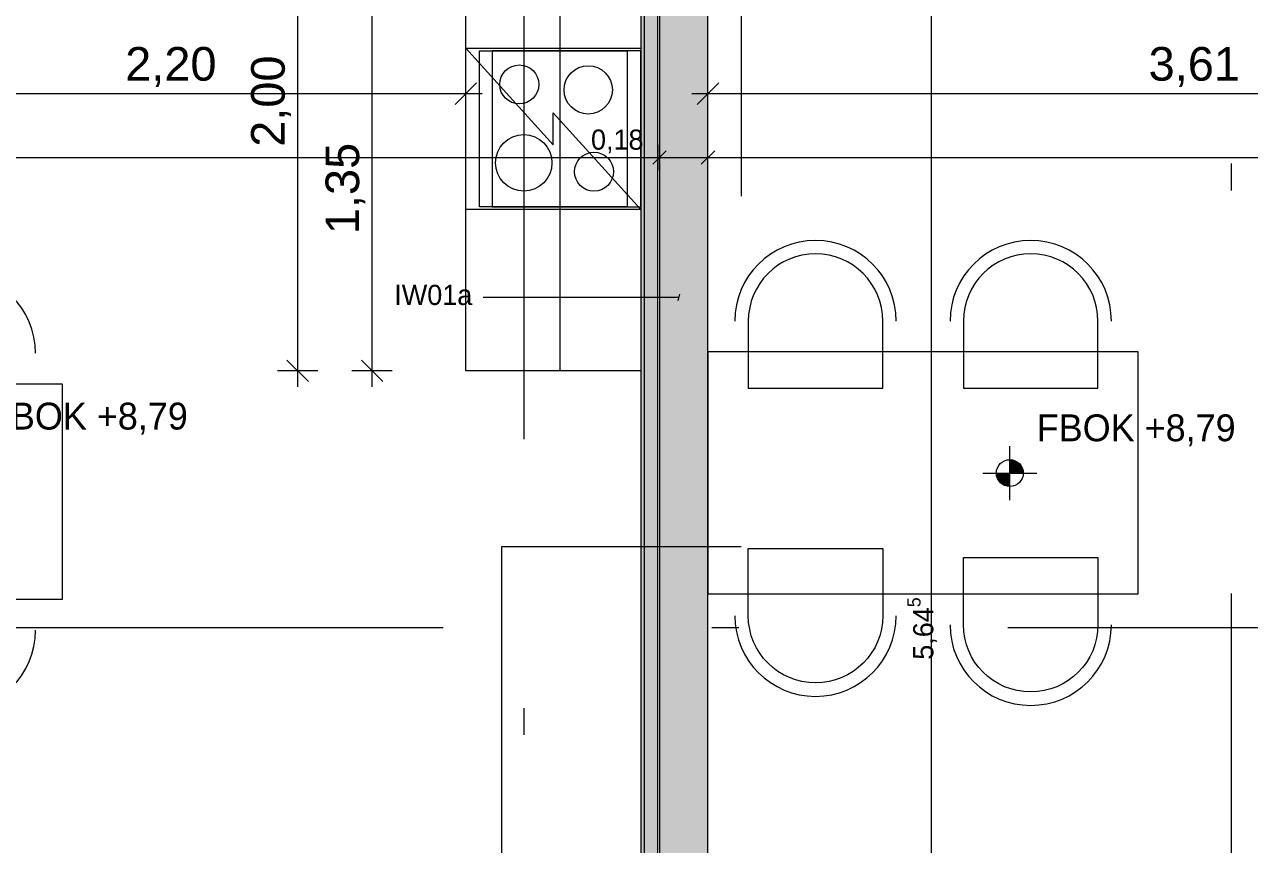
# Model space of a CAD drawing. Header units: metres. Extents: x -4 to 206, y -18 to 45.
# Drawn here: x 7.144 to 11.698, y -12.808 to -9.757 of the extents above; entities that cross this region are included whole.
import ezdxf

# ---------------------------------------------------------------- set-up
doc = ezdxf.new("R2010")
doc.units = ezdxf.units.M
doc.header["$MEASUREMENT"] = 0
for name, pattern in [('Achse', [0.004, 0.002, -0.001, 0, -0.001]), ('Schnittlinie', [0.006, 0.003, -0.0015, 0, -0.0015]), ('Strichlinie eng', [0.002, 0.0015, -0.0005])]:
    doc.linetypes.add(name, pattern=pattern)
for name, color, linetype in [('3._3.Stock PP STG1_1_000 Achsraster', 7, 'Continuous'), ('3._3.Stock PP STG1_1_120 Wand Innen tragend', 7, 'Continuous'), ('3._3.Stock PP STG1_1_510 Möblierung', 7, 'Continuous'), ('3._3.Stock PP STG1_1_530 Küche', 7, 'Continuous'), ('3._3.Stock PP STG1_1_851 Marker Schnitt', 7, 'Continuous'), ('3._3.Stock PP STG1_1_915 Allgemein Beschriftung.x', 7, 'Continuous'), ('3._3.Stock PP STG1_1_950 Polierplan Bemaßung', 7, 'Continuous'), ('3._3.Stock PP STG1_1_950-1 Polierplan Bemaßung Küche', 7, 'Continuous')]:
    doc.layers.add(name, color=color, linetype=linetype)
doc.styles.add('ERSTELLTER_STIL_1', font='arial.ttf')
doc.styles.add('ERSTELLTER_STIL_2', font='')
doc.styles.get('ERSTELLTER_STIL_2').set_extended_font_data('Eurostile')

msp = doc.modelspace()

# ---------------------------------------------------------------- hatches: boundary and pattern name
at = {"layer": '3._3.Stock PP STG1_1_120 Wand Innen tragend', "linetype": 'Continuous', "lineweight": 13, "true_color": 0xfb02fe}
msp.add_hatch(color=6, dxfattribs=at).paths.add_polyline_path([(9.435, -9.045), (9.435, -15.66), (9.4475, -15.66), (9.4475, -9.045)])
at = {"layer": '3._3.Stock PP STG1_1_120 Wand Innen tragend', "linetype": 'Continuous', "lineweight": 13, "true_color": 0xffaa00}
msp.add_hatch(color=40, dxfattribs=at).paths.add_polyline_path([(9.4475, -9.045), (9.4475, -15.66), (9.4975, -15.66), (9.4975, -9.045)])
at = {"layer": '3._3.Stock PP STG1_1_120 Wand Innen tragend', "linetype": 'Continuous', "lineweight": 13, "true_color": 0x3f7f02}
msp.add_hatch(color=76, dxfattribs=at).paths.add_polyline_path([(9.505, -9.045), (9.505, -15.66), (9.685, -15.66), (9.685, -9.045)])
at = {"layer": '3._3.Stock PP STG1_1_950 Polierplan Bemaßung', "linetype": 'Continuous', "lineweight": 0, "true_color": 0x000000}
for points in [[(10.8073, -11.4259), (10.8573, -11.4259), (10.8535, -11.4068), (10.8427, -11.3906), (10.8265, -11.3798), (10.8073, -11.3759)], [(10.8073, -11.4259), (10.7573, -11.4259), (10.7612, -11.4451), (10.772, -11.4613), (10.7882, -11.4721), (10.8073, -11.4759)]]:
    msp.add_hatch(color=18, dxfattribs=at).paths.add_polyline_path(points)

# ---------------------------------------------------------------- linework, layer by layer
at = {"layer": '3._3.Stock PP STG1_1_000 Achsraster', "color": 5, "linetype": 'Achse', "lineweight": 0, "ltscale": 1000}
for p, q in [((9, 3), (9, -18)), ((-1.5, -12), (21, -12))]:
    msp.add_line(p, q, dxfattribs=at)
at = {"layer": '3._3.Stock PP STG1_1_120 Wand Innen tragend', "color": 7, "linetype": 'Continuous', "lineweight": 13, "ltscale": 1000}
for p, q in [((9.4475, -9.045), (9.4475, -15.66)), ((9.4975, -9.045), (9.4975, -15.66))]:
    msp.add_line(p, q, dxfattribs=at)
at = {"layer": '3._3.Stock PP STG1_1_120 Wand Innen tragend', "color": 7, "linetype": 'Continuous', "lineweight": 18, "ltscale": 1000}
msp.add_line((9.505, -9.045), (9.505, -15.66), dxfattribs=at)
at = {"layer": '3._3.Stock PP STG1_1_120 Wand Innen tragend', "color": 7, "linetype": 'Continuous', "lineweight": 13, "ltscale": 1000, "flags": 128}
msp.add_lwpolyline([(9.435, -9.045), (9.435, -15.66)], dxfattribs=at)
at = {"layer": '3._3.Stock PP STG1_1_120 Wand Innen tragend', "color": 7, "linetype": 'Continuous', "lineweight": 18, "ltscale": 1000, "flags": 128}
msp.add_lwpolyline([(9.685, -15.66), (9.685, -9.045)], dxfattribs=at)
at = {"layer": '3._3.Stock PP STG1_1_510 Möblierung', "color": 8, "linetype": 'Continuous', "lineweight": 13, "ltscale": 1000, "true_color": 0x7e7f7f, "flags": 128}
for points in [[(9.835, -11.11), (10.335, -11.11), (10.335, -10.86, 1), (9.835, -10.86)], [(10.635, -11.11), (11.135, -11.11), (11.135, -10.86, 1), (10.635, -10.86)], [(9.835, -11.7063), (10.335, -11.7063), (10.335, -11.9563, -1), (9.835, -11.9563)], [(10.635, -11.74), (11.135, -11.74), (11.135, -11.99, -1), (10.635, -11.99)]]:
    msp.add_lwpolyline(points, format="xyb", close=True, dxfattribs=at)
for points in [[(11.285, -10.975), (9.685, -10.975), (9.685, -11.875), (11.285, -11.875)], [(7.285, -11.095), (5.685, -11.095), (5.685, -11.895), (7.285, -11.895)]]:
    msp.add_lwpolyline(points, close=True, dxfattribs=at)
at = {"layer": '3._3.Stock PP STG1_1_510 Möblierung', "color": 8, "linetype": 'Continuous', "lineweight": 13, "ltscale": 1000, "true_color": 0x7e7f7f}
for centre, start, end in [((10.085, -10.86), 0, 180), ((10.885, -10.86), 0, 180), ((6.885, -10.98), 0, 180), ((10.085, -11.9563), 180, 0), ((6.885, -12.01), 180, 0), ((10.885, -11.99), 180, 0)]:
    msp.add_arc(centre, 0.3, start, end, dxfattribs=at)
at = {"layer": '3._3.Stock PP STG1_1_530 Küche', "color": 150, "linetype": 'Strichlinie eng', "lineweight": 13, "ltscale": 1000, "true_color": 0x0f7ffe}
for p, q in [((9.435, -9.045), (9.435, -11.045)), ((9.135, -11.045), (9.135, -9.345)), ((9.435, -9.855), (8.8825, -9.855)), ((8.8825, -9.855), (8.8825, -10.435)), ((9.135, -10.435), (9.135, -9.855)), ((9.435, -10.435), (9.435, -9.855)), ((8.8825, -10.435), (9.435, -10.435)), ((9.435, -11.045), (9.135, -11.045))]:
    msp.add_line(p, q, dxfattribs=at)
at = {"layer": '3._3.Stock PP STG1_1_530 Küche', "color": 150, "linetype": 'Continuous', "lineweight": 13, "ltscale": 1000, "true_color": 0x0f7ffe}
for p, q in [((8.785, -9.845), (9.11, -10.205)), ((9.11, -10.205), (9.11, -10.085)), ((9.11, -10.085), (9.435, -10.445))]:
    msp.add_line(p, q, dxfattribs=at)
at = {"layer": '3._3.Stock PP STG1_1_530 Küche', "color": 150, "linetype": 'Continuous', "lineweight": 13, "ltscale": 1000, "true_color": 0x0f7ffe, "flags": 128}
for points in [[(7.185, -9.045), (9.435, -9.045), (9.435, -11.045), (8.785, -11.045), (8.785, -9.695), (7.185, -9.695)], [(8.785, -10.445), (8.785, -9.845), (9.435, -9.845), (9.435, -10.445)], [(8.835, -10.435), (8.835, -9.855), (9.385, -9.855), (9.385, -10.435)]]:
    msp.add_lwpolyline(points, close=True, dxfattribs=at)
at = {"layer": '3._3.Stock PP STG1_1_530 Küche', "color": 150, "linetype": 'Continuous', "lineweight": 13, "ltscale": 1000, "true_color": 0x0f7ffe}
for centre, radius in [((8.9835, -9.9797), 0.0725), ((9.2398, -10), 0.09), ((9, -10.2714), 0.105), ((9.2612, -10.3045), 0.0725)]:
    msp.add_circle(centre, radius, dxfattribs=at)
at = {"layer": '3._3.Stock PP STG1_1_851 Marker Schnitt', "color": 7, "linetype": 'Schnittlinie', "lineweight": 13, "ltscale": 1000}
for p, q in [((9.8079, 4.805), (9.8079, -11.7)), ((11.63, -5.7741), (11.63, -18)), ((9.8079, -11.7), (8.9179, -11.7)), ((8.9179, -11.7), (8.9179, -18))]:
    msp.add_line(p, q, dxfattribs=at)
at = {"layer": '3._3.Stock PP STG1_1_915 Allgemein Beschriftung.x', "color": 7, "linetype": 'Continuous', "lineweight": 13, "ltscale": 1000}
for p, q in [((9.3156, -10.7726), (8.8496, -10.7726)), ((9.5773, -10.7726), (9.3156, -10.7726)), ((9.5739, -10.7851), (9.5806, -10.7601))]:
    msp.add_line(p, q, dxfattribs=at)
at = {"layer": '3._3.Stock PP STG1_1_950 Polierplan Bemaßung', "color": 7, "linetype": 'Continuous', "lineweight": 13, "ltscale": 1000}
for p, q in [((10.5156, -14.69), (10.5156, -9.045)), ((9.53, -10.2264), (9.48, -10.2764)), ((9.505, -10.2983), (9.505, -10.2045)), ((9.71, -10.2264), (9.66, -10.2764)), ((9.685, -10.2983), (9.685, -10.2045)), ((0.3838, -10.2514), (9.505, -10.2514)), ((9.505, -10.2514), (9.685, -10.2514)), ((9.685, -10.2514), (18.6061, -10.2514)), ((10.8073, -11.5259), (10.8073, -11.3259)), ((10.7073, -11.4259), (10.9073, -11.4259))]:
    msp.add_line(p, q, dxfattribs=at)
msp.add_circle((10.8073, -11.4259), 0.05, dxfattribs=at)
at = {"layer": '3._3.Stock PP STG1_1_950-1 Polierplan Bemaßung Küche', "color": 150, "linetype": 'Continuous', "lineweight": 13, "ltscale": 1000, "true_color": 0x0f7ffe}
for p, q in [((8.1597, -11.045), (8.1597, -9.045)), ((8.4364, -11.045), (8.4364, -9.695)), ((8.745, -10.0538), (8.825, -9.9738)), ((8.785, -10.0888), (8.785, -9.9388)), ((9.725, -9.9738), (9.645, -10.0538)), ((9.685, -10.0888), (9.685, -9.9388)), ((6.585, -10.0138), (8.785, -10.0138)), ((8.785, -10.0138), (8.845, -10.0138)), ((9.625, -10.0138), (9.685, -10.0138)), ((9.685, -10.0138), (13.295, -10.0138)), ((8.1197, -11.005), (8.1997, -11.085)), ((8.3964, -11.005), (8.4764, -11.085)), ((8.2347, -11.045), (8.0847, -11.045)), ((8.1597, -11.105), (8.1597, -11.045)), ((8.5114, -11.045), (8.3614, -11.045)), ((8.4364, -11.105), (8.4364, -11.045))]:
    msp.add_line(p, q, dxfattribs=at)

# ---------------------------------------------------------------- texts
at = {"layer": '3._3.Stock PP STG1_1_915 Allgemein Beschriftung.x', "color": 7, "linetype": 'Continuous', "lineweight": 13, "insert": (8.5189, -10.7633), "char_height": 0.075, "attachment_point": 4, "style": 'ERSTELLTER_STIL_2'}
msp.add_mtext('\\A1;{\\pql;\\fEurostile|b0|i0|c0|p0;\\W1.000000;IW01a}', dxfattribs=at)
at = {"layer": '3._3.Stock PP STG1_1_950 Polierplan Bemaßung', "color": 7, "linetype": 'Continuous', "lineweight": 13, "attachment_point": 7, "style": 'ERSTELLTER_STIL_2'}
for s, insert, char_height, width in [('\\A1;{\\pql;\\fEurostile|b0|i0|c0|p0;\\W1.000000;0,18}', (9.2502, -10.2364), 0.075, 0.22978), ('\\A1;{\\pql;\\fEurostile|b0|i0|c0|p0;\\W1.000000;FBOK +8,79}', (7.0116, -11.2823), 0.1, 0.791456), ('\\A1;{\\pql;\\fEurostile|b0|i0|c0|p0;\\W1.000000;FBOK +8,79}', (10.9073, -11.3259), 0.1, 0.791456)]:
    msp.add_mtext(s, dxfattribs=dict(at, insert=insert, char_height=char_height, width=width))
at = {"layer": '3._3.Stock PP STG1_1_950 Polierplan Bemaßung', "color": 7, "linetype": 'Continuous', "lineweight": 13, "insert": (10.5448, -12.12), "char_height": 0.075, "attachment_point": 7, "rotation": 90, "style": 'ERSTELLTER_STIL_2'}
msp.add_mtext('\\A1;{\\pql;\\fEurostile|b0|i0|c0|p0;\\W1.000000;5,64\\fEurostile|b0|i0|c0|p0;\\W1.000000;\\A1{\\H.66x;\\S5^  ;}}', dxfattribs=at)
at = {"layer": '3._3.Stock PP STG1_1_950-1 Polierplan Bemaßung Küche', "color": 150, "linetype": 'Continuous', "lineweight": 13, "true_color": 0x0f7ffe, "char_height": 0.125, "width": 0.33365, "attachment_point": 7, "style": 'ERSTELLTER_STIL_1'}
for s, insert in [('\\A1;{\\pql;\\fArial|b0|i0|c0|p0;\\W1.000000;2,20}', (7.5182, -9.9888)), ('\\A1;{\\pql;\\fArial|b0|i0|c0|p0;\\W1.000000;3,61}', (11.3232, -9.9888))]:
    msp.add_mtext(s, dxfattribs=dict(at, insert=insert))
at = {"layer": '3._3.Stock PP STG1_1_950-1 Polierplan Bemaßung Küche', "color": 150, "linetype": 'Continuous', "lineweight": 13, "true_color": 0x0f7ffe, "char_height": 0.125, "width": 0.33365, "attachment_point": 7, "rotation": 90, "style": 'ERSTELLTER_STIL_1'}
for s, insert in [('\\A1;{\\pql;\\fArial|b0|i0|c0|p0;\\W1.000000;2,00}', (8.1347, -10.2118)), ('\\A1;{\\pql;\\fArial|b0|i0|c0|p0;\\W1.000000;1,35}', (8.4114, -10.5368))]:
    msp.add_mtext(s, dxfattribs=dict(at, insert=insert))

doc.saveas('drawing.dxf')
